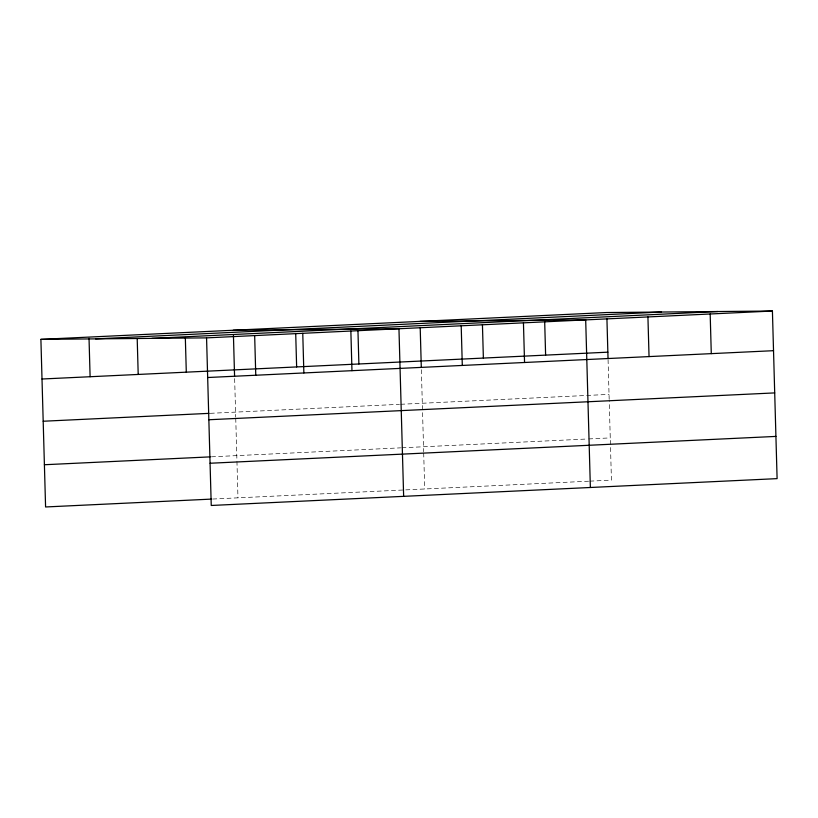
<?xml version="1.0" encoding="UTF-8"?>
<svg xmlns="http://www.w3.org/2000/svg" width="818" height="818" viewBox="0 0 818 818"><rect width="100%" height="100%" fill="white"/><g stroke="black" fill="none" stroke-linecap="round" stroke-linejoin="round"><path stroke-width="0.61" stroke-dasharray="4.09 3.07" d="M210.267 413.315L399.44 404.337M400.718 404.276L609.042 394.399M211.473 456.812L400.656 447.845M401.924 447.783L587.385 438.99M588.663 438.929L610.259 437.906M212.66 499.041L588.571 481.209M589.839 481.148L611.435 480.125L609.216 400.615M608.071 359.623L609.175 399.368M421.372 369.726L423.663 451.73M423.693 452.967L424.706 488.98M234.643 378.581L235.717 417.078M235.748 418.325L237.966 497.835"/><path stroke-width="1.23" d="M211.392 499.103L45.583 506.966L40.9 339.368L606.751 312.527L772.417 311.034L777.1 478.632L211.248 505.473L206.565 337.875L772.417 311.034M95.573 338.867L661.425 312.036M151.892 338.366L717.744 311.525M42.004 379.01L607.856 352.169M207.67 377.517L773.521 350.687M43.19 421.239L208.999 413.366M208.856 419.746L774.707 392.906M44.397 464.736L210.216 456.873M210.073 463.244L775.924 436.413M420.023 321.382L585.688 319.889L590.371 487.497M233.294 330.237L398.959 328.744L403.642 496.352M40.9 339.368L206.565 337.875M710.177 313.989L711.282 353.632M647.928 316.944L649.042 356.587M606.925 318.723L608.03 358.386M544.686 321.678L545.616 355.124M523.448 322.844L524.553 362.497M482.436 324.623L483.377 358.079M461.199 325.799L462.303 365.441M420.196 327.578L421.301 367.241M357.947 330.533L358.887 363.979M350.861 331.034L351.965 370.677M302.762 333.315L303.867 372.957M295.707 333.478L296.637 366.934M254.664 335.595L255.768 375.237M233.427 335.196L234.572 376.096M185.328 337.476L186.299 372.17M137.199 338.519L138.201 374.45M89.029 338.325L90.103 376.73"/></g></svg>
